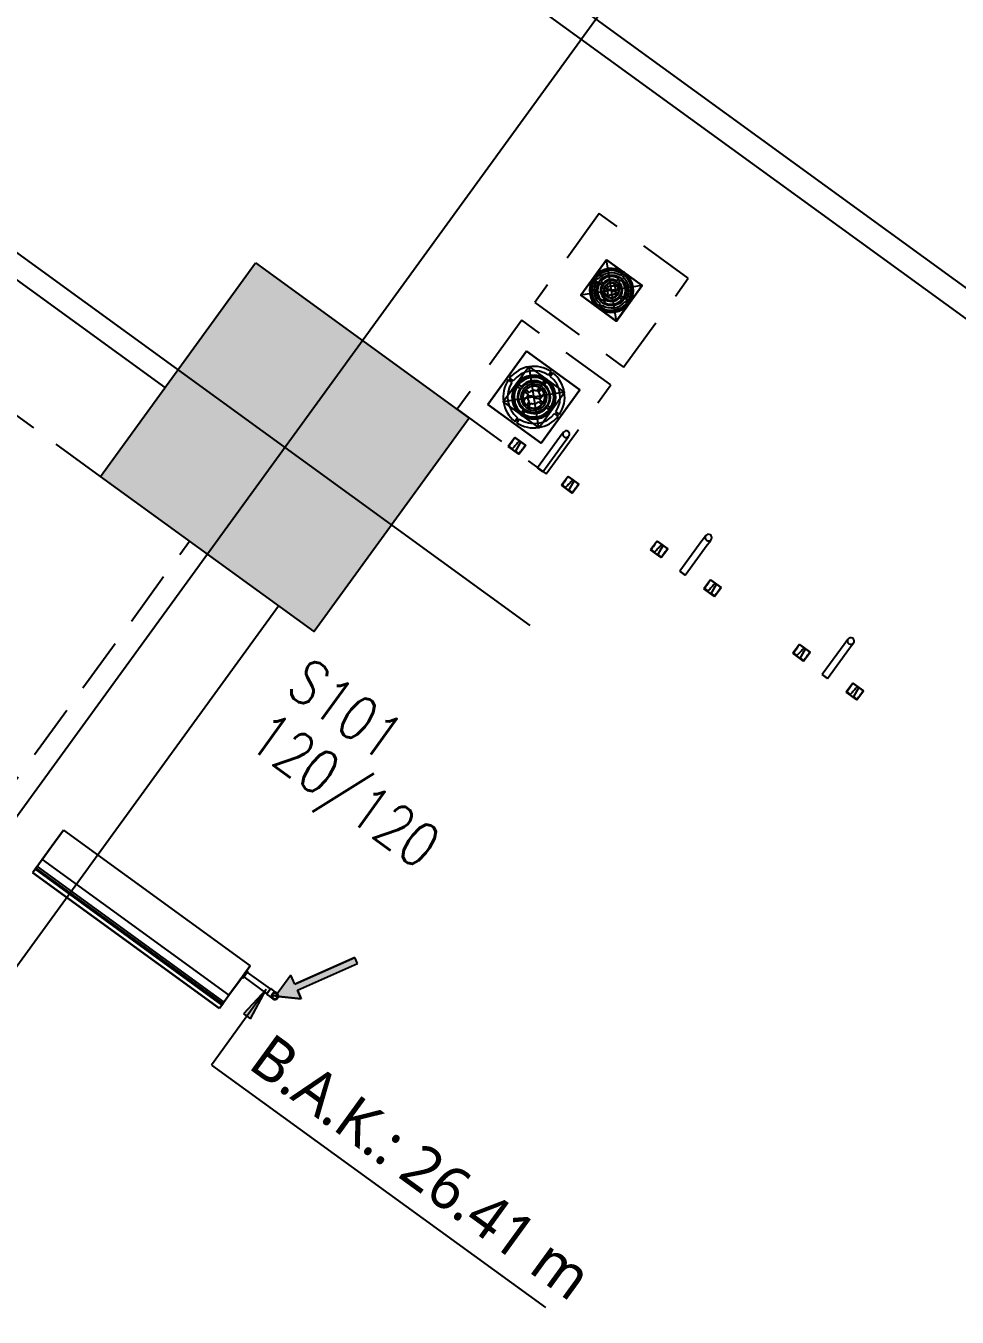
# Model space of a CAD drawing. Header units: inches. Extents: x 400392 to 401495, y 4543971 to 4544133.
# Drawn here: x 400765.44 to 400769.67, y 4544094.18 to 4544100.05 of the extents above; entities that cross this region are included whole.
import ezdxf

# ---------------------------------------------------------------- set-up
doc = ezdxf.new("R2010")
doc.units = ezdxf.units.IN
doc.header["$MEASUREMENT"] = 0
for name, pattern in [('AKS', [3, 2.5, -0.25, 0, -0.25]), ('CIZGI', [0.4, 0.25, -0.15]), ('HIDDEN', [0.375, 0.25, -0.125])]:
    doc.linetypes.add(name, pattern=pattern)
doc.layers.add('A-DETL-GENF', color=92, linetype='Continuous', lineweight=9)
for name, color, linetype in [('aks prota', 2, 'AKS'), ('kiriş prota', 6, 'Continuous'), ('kolon prota', 1, 'Continuous'), ('kolon tarama prota', 252, 'Continuous'), ('lkolon prota', 4, 'Continuous'), ('PRT-MI-a_fit_drainage', 10, 'Continuous'), ('tkolon prota', 6, 'Continuous')]:
    doc.layers.add(name, color=color, linetype=linetype)
doc.styles.add('Segoe UI Light_1', font='', dxfattribs={"height": 200})
doc.styles.add('tkolon', font='romanstw.shx')
doc.styles.get('Segoe UI Light_1').set_extended_font_data('Segoe UI Light')

# ---------------------------------------------------------------- blocks, each defined once
blk = doc.blocks.new('+24.06 mekanik')
at = {"layer": 'kolon tarama prota'}
for points in [[(10465.7, 166800.1), (10465.7, 166918.1), (10503.8, 166896.1), (10653.2, 167154.9), (10679.2, 167139.9), (10529.8, 166881), (10567.9, 166859.1)], [(10414, 166799.8), (10394.3, 166649.8), (10433.8, 166649.8)]]:
    blk.add_hatch(color=253, dxfattribs=at).paths.add_polyline_path(points, flags=0)
at = {"layer": 'kolon tarama prota', "color": 253}
for p, q in [((20430.7, 171251.8), (3082.9, 171251.8)), ((3082.9, 171137.5), (20430.7, 171137.5)), ((9915.1, 170394.8), (9715.1, 170394.8)), ((9715.1, 170394.8), (9715.1, 170194.8)), ((9715.1, 170194.8), (9715.1, 170394.8)), ((9715.1, 170394.8), (9915.1, 170394.8)), ((9715.1, 170394.8), (9715.1, 170394.8)), ((9810.1, 170388), (9810.1, 170374.6)), ((9810.1, 170374.6), (9810.1, 170388)), ((9810.1, 170388), (9810.1, 170388)), ((9810.1, 170374.6), (9810.1, 170374.6)), ((9810.1, 170357.9), (9810.1, 170344.5)), ((9810.1, 170344.5), (9810.1, 170357.9)), ((9810.1, 170357.9), (9810.1, 170357.9)), ((9810.1, 170344.5), (9810.1, 170344.5)), ((9820.1, 170374.6), (9820.1, 170388)), ((9820.1, 170388), (9820.1, 170374.6)), ((9820.1, 170388), (9820.1, 170388)), ((9820.1, 170374.6), (9820.1, 170374.6)), ((9820.1, 170344.5), (9820.1, 170357.9)), ((9820.1, 170357.9), (9820.1, 170344.5)), ((9820.1, 170357.9), (9820.1, 170357.9)), ((9820.1, 170344.5), (9820.1, 170344.5)), ((9915.1, 170194.8), (9915.1, 170394.8)), ((9915.1, 170394.8), (9915.1, 170194.8)), ((9915.1, 170394.8), (9915.1, 170394.8)), ((9735.3, 170299.8), (9721.9, 170299.8)), ((9721.9, 170299.8), (9735.3, 170299.8)), ((9721.9, 170299.8), (9721.9, 170299.8)), ((9721.9, 170289.8), (9735.3, 170289.8)), ((9735.3, 170289.8), (9721.9, 170289.8)), ((9721.9, 170289.8), (9721.9, 170289.8)), ((9735.3, 170299.8), (9735.3, 170299.8)), ((9735.3, 170289.8), (9735.3, 170289.8)), ((9765.4, 170299.8), (9752, 170299.8)), ((9752, 170299.8), (9765.4, 170299.8)), ((9752, 170299.8), (9752, 170299.8)), ((9752, 170289.8), (9765.4, 170289.8)), ((9765.4, 170289.8), (9752, 170289.8)), ((9752, 170289.8), (9752, 170289.8)), ((9765.4, 170299.8), (9765.4, 170299.8)), ((9765.4, 170289.8), (9765.4, 170289.8)), ((9795.8, 170299.8), (9782.2, 170299.8)), ((9782.2, 170299.8), (9795.8, 170299.8)), ((9782.2, 170299.8), (9782.2, 170299.8)), ((9782.2, 170289.8), (9795.8, 170289.8)), ((9795.8, 170289.8), (9782.2, 170289.8)), ((9782.2, 170289.8), (9782.2, 170289.8)), ((9795.8, 170299.8), (9795.8, 170299.8)), ((9795.8, 170289.8), (9795.8, 170289.8)), ((9810.1, 170327.7), (9810.1, 170314.1)), ((9810.1, 170314.1), (9810.1, 170327.7)), ((9810.1, 170327.7), (9810.1, 170327.7)), ((9810.1, 170314.1), (9810.1, 170314.1)), ((9820.1, 170314.1), (9820.1, 170327.7)), ((9820.1, 170327.7), (9820.1, 170314.1)), ((9820.1, 170327.7), (9820.1, 170327.7)), ((9820.1, 170314.1), (9820.1, 170314.1)), ((9848.1, 170299.8), (9834.5, 170299.8)), ((9834.5, 170299.8), (9848.1, 170299.8)), ((9834.5, 170299.8), (9834.5, 170299.8)), ((9834.5, 170289.8), (9848.1, 170289.8)), ((9848.1, 170289.8), (9834.5, 170289.8)), ((9834.5, 170289.8), (9834.5, 170289.8)), ((9848.1, 170299.8), (9848.1, 170299.8)), ((9848.1, 170289.8), (9848.1, 170289.8)), ((9878.3, 170299.8), (9864.9, 170299.8)), ((9864.9, 170299.8), (9878.3, 170299.8)), ((9864.9, 170299.8), (9864.9, 170299.8)), ((9864.9, 170289.8), (9878.3, 170289.8)), ((9878.3, 170289.8), (9864.9, 170289.8)), ((9864.9, 170289.8), (9864.9, 170289.8)), ((9878.3, 170299.8), (9878.3, 170299.8)), ((9878.3, 170289.8), (9878.3, 170289.8)), ((9908.3, 170299.8), (9895, 170299.8)), ((9895, 170299.8), (9908.3, 170299.8)), ((9895, 170299.8), (9895, 170299.8)), ((9895, 170289.8), (9908.3, 170289.8)), ((9908.3, 170289.8), (9895, 170289.8)), ((9895, 170289.8), (9895, 170289.8)), ((9908.3, 170299.8), (9908.3, 170299.8)), ((9908.3, 170289.8), (9908.3, 170289.8)), ((9810.1, 170275.4), (9810.1, 170261.8)), ((9810.1, 170261.8), (9810.1, 170275.4)), ((9810.1, 170275.4), (9810.1, 170275.4)), ((9810.1, 170261.8), (9810.1, 170261.8)), ((9810.1, 170245), (9810.1, 170231.6)), ((9810.1, 170231.6), (9810.1, 170245)), ((9810.1, 170245), (9810.1, 170245)), ((9810.1, 170231.6), (9810.1, 170231.6)), ((9820.1, 170261.8), (9820.1, 170275.4)), ((9820.1, 170275.4), (9820.1, 170261.8)), ((9820.1, 170275.4), (9820.1, 170275.4)), ((9820.1, 170261.8), (9820.1, 170261.8)), ((9820.1, 170231.6), (9820.1, 170245)), ((9820.1, 170245), (9820.1, 170231.6)), ((9820.1, 170245), (9820.1, 170245)), ((9820.1, 170231.6), (9820.1, 170231.6)), ((9715.1, 170194.8), (9915.1, 170194.8)), ((9915.1, 170194.8), (9715.1, 170194.8)), ((9715.1, 170194.8), (9715.1, 170194.8)), ((9810.1, 170214.9), (9810.1, 170201.6)), ((9810.1, 170201.6), (9810.1, 170214.9)), ((9810.1, 170214.9), (9810.1, 170214.9)), ((9810.1, 170201.6), (9810.1, 170201.6)), ((9820.1, 170201.6), (9820.1, 170214.9)), ((9820.1, 170214.9), (9820.1, 170201.6)), ((9820.1, 170214.9), (9820.1, 170214.9)), ((9820.1, 170201.6), (9820.1, 170201.6)), ((9915.1, 170194.8), (9915.1, 170194.8)), ((9665.1, 169844.8), (9665.1, 169544.8)), ((9965.1, 169844.8), (9665.1, 169844.8)), ((9665.1, 169844.8), (9965.1, 169844.8)), ((9665.1, 169544.8), (9665.1, 169844.8)), ((9665.1, 169844.8), (9665.1, 169844.8)), ((9810.1, 169834.7), (9810.1, 169814.7)), ((9810.1, 169814.7), (9810.1, 169834.7)), ((9810.1, 169834.7), (9810.1, 169834.7)), ((9810.1, 169814.7), (9810.1, 169814.7)), ((9820.1, 169814.7), (9820.1, 169834.7)), ((9820.1, 169834.7), (9820.1, 169814.7)), ((9820.1, 169834.7), (9820.1, 169834.7)), ((9820.1, 169814.7), (9820.1, 169814.7)), ((9965.1, 169544.8), (9965.1, 169844.8)), ((9965.1, 169844.8), (9965.1, 169544.8)), ((9965.1, 169844.8), (9965.1, 169844.8)), ((9810.1, 169789.7), (9810.1, 169769.6)), ((9810.1, 169769.6), (9810.1, 169789.7)), ((9810.1, 169789.7), (9810.1, 169789.7)), ((9810.1, 169769.6), (9810.1, 169769.6)), ((9820.1, 169769.6), (9820.1, 169789.7)), ((9820.1, 169789.7), (9820.1, 169769.6)), ((9820.1, 169789.7), (9820.1, 169789.7)), ((9820.1, 169769.6), (9820.1, 169769.6)), ((9695.2, 169699.8), (9675.2, 169699.8)), ((9675.2, 169699.8), (9695.2, 169699.8)), ((9675.2, 169699.8), (9675.2, 169699.8)), ((9695.2, 169699.8), (9695.2, 169699.8)), ((9740.3, 169699.8), (9720.3, 169699.8)), ((9720.3, 169699.8), (9740.3, 169699.8)), ((9720.3, 169699.8), (9720.3, 169699.8)), ((9740.3, 169699.8), (9740.3, 169699.8)), ((9785.5, 169699.8), (9765.4, 169699.8)), ((9765.4, 169699.8), (9785.5, 169699.8)), ((9765.4, 169699.8), (9765.4, 169699.8)), ((9785.5, 169699.8), (9785.5, 169699.8)), ((9810.1, 169744.5), (9810.1, 169724.4)), ((9810.1, 169724.4), (9810.1, 169744.5)), ((9810.1, 169744.5), (9810.1, 169744.5)), ((9810.1, 169724.4), (9810.1, 169724.4)), ((9820.1, 169724.4), (9820.1, 169744.5)), ((9820.1, 169744.5), (9820.1, 169724.4)), ((9820.1, 169744.5), (9820.1, 169744.5)), ((9820.1, 169724.4), (9820.1, 169724.4)), ((9864.9, 169699.8), (9844.7, 169699.8)), ((9844.7, 169699.8), (9864.9, 169699.8)), ((9844.7, 169699.8), (9844.7, 169699.8)), ((9864.9, 169699.8), (9864.9, 169699.8)), ((9910, 169699.8), (9890, 169699.8)), ((9890, 169699.8), (9910, 169699.8)), ((9890, 169699.8), (9890, 169699.8)), ((9910, 169699.8), (9910, 169699.8)), ((9955, 169699.8), (9935, 169699.8)), ((9935, 169699.8), (9955, 169699.8)), ((9935, 169699.8), (9935, 169699.8)), ((9955, 169699.8), (9955, 169699.8)), ((9675.2, 169689.8), (9695.2, 169689.8)), ((9695.2, 169689.8), (9675.2, 169689.8)), ((9675.2, 169689.8), (9675.2, 169689.8)), ((9695.2, 169689.8), (9695.2, 169689.8)), ((9720.3, 169689.8), (9740.3, 169689.8)), ((9740.3, 169689.8), (9720.3, 169689.8)), ((9720.3, 169689.8), (9720.3, 169689.8)), ((9740.3, 169689.8), (9740.3, 169689.8)), ((9765.4, 169689.8), (9785.5, 169689.8)), ((9785.5, 169689.8), (9765.4, 169689.8)), ((9765.4, 169689.8), (9765.4, 169689.8)), ((9785.5, 169689.8), (9785.5, 169689.8)), ((9810.1, 169665.2), (9810.1, 169645)), ((9810.1, 169645), (9810.1, 169665.2)), ((9810.1, 169665.2), (9810.1, 169665.2)), ((9810.1, 169645), (9810.1, 169645)), ((9820.1, 169645), (9820.1, 169665.2)), ((9820.1, 169665.2), (9820.1, 169645)), ((9820.1, 169665.2), (9820.1, 169665.2)), ((9820.1, 169645), (9820.1, 169645)), ((9844.7, 169689.8), (9864.9, 169689.8)), ((9864.9, 169689.8), (9844.7, 169689.8)), ((9844.7, 169689.8), (9844.7, 169689.8)), ((9864.9, 169689.8), (9864.9, 169689.8)), ((9890, 169689.8), (9910, 169689.8)), ((9910, 169689.8), (9890, 169689.8)), ((9890, 169689.8), (9890, 169689.8)), ((9910, 169689.8), (9910, 169689.8)), ((9935, 169689.8), (9955, 169689.8)), ((9955, 169689.8), (9935, 169689.8)), ((9935, 169689.8), (9935, 169689.8)), ((9955, 169689.8), (9955, 169689.8)), ((9810.1, 169619.9), (9810.1, 169599.9)), ((9810.1, 169599.9), (9810.1, 169619.9)), ((9810.1, 169619.9), (9810.1, 169619.9)), ((9810.1, 169599.9), (9810.1, 169599.9)), ((9820.1, 169599.9), (9820.1, 169619.9)), ((9820.1, 169619.9), (9820.1, 169599.9)), ((9820.1, 169619.9), (9820.1, 169619.9)), ((9820.1, 169599.9), (9820.1, 169599.9)), ((10017.7, 169614.8), (10017.7, 169444.8)), ((10047.7, 169444.8), (10047.7, 169614.8)), ((10817.7, 169614.8), (10817.7, 169444.8)), ((10847.7, 169444.8), (10847.7, 169614.8)), ((11617.7, 169614.8), (11617.7, 169444.8)), ((11647.7, 169444.8), (11647.7, 169614.8)), ((9665.1, 169544.8), (9965.1, 169544.8)), ((9965.1, 169544.8), (9665.1, 169544.8)), ((9665.1, 169544.8), (9665.1, 169544.8)), ((9810.1, 169574.9), (9810.1, 169554.9)), ((9810.1, 169554.9), (9810.1, 169574.9)), ((9810.1, 169574.9), (9810.1, 169574.9)), ((9810.1, 169554.9), (9810.1, 169554.9)), ((9820.1, 169554.9), (9820.1, 169574.9)), ((9820.1, 169574.9), (9820.1, 169554.9)), ((9820.1, 169574.9), (9820.1, 169574.9)), ((9820.1, 169554.9), (9820.1, 169554.9)), ((9965.1, 169544.8), (9965.1, 169544.8)), ((9852.7, 169494.8), (9852.7, 169444.8)), ((9852.7, 169494.8), (9852.9, 169494.8)), ((9852.9, 169494.8), (9852.7, 169494.8)), ((9852.9, 169494.8), (9879.1, 169494.8)), ((9879.1, 169494.8), (9852.9, 169494.8)), ((9879.1, 169494.8), (9886.4, 169494.8)), ((9886.4, 169494.8), (9879.1, 169494.8)), ((9886.4, 169494.8), (9912.5, 169494.8)), ((9912.5, 169494.8), (9886.4, 169494.8)), ((9912.5, 169494.8), (9912.7, 169494.8)), ((9912.7, 169494.8), (9912.5, 169494.8)), ((9912.7, 169444.8), (9912.7, 169494.8)), ((10152.7, 169494.8), (10152.7, 169444.8)), ((10152.9, 169494.8), (10152.7, 169494.8)), ((10152.7, 169494.8), (10152.9, 169494.8)), ((10179, 169494.8), (10152.9, 169494.8)), ((10152.9, 169494.8), (10179, 169494.8)), ((10186.3, 169494.8), (10179, 169494.8)), ((10179, 169494.8), (10186.3, 169494.8)), ((10212.4, 169494.8), (10186.3, 169494.8)), ((10186.3, 169494.8), (10212.4, 169494.8)), ((10212.7, 169494.8), (10212.4, 169494.8)), ((10212.4, 169494.8), (10212.7, 169494.8)), ((10212.7, 169444.8), (10212.7, 169494.8)), ((10652.7, 169494.8), (10652.7, 169444.8)), ((10652.7, 169494.8), (10652.9, 169494.8)), ((10652.9, 169494.8), (10652.7, 169494.8)), ((10652.9, 169494.8), (10679.1, 169494.8)), ((10679.1, 169494.8), (10652.9, 169494.8)), ((10679.1, 169494.8), (10686.4, 169494.8)), ((10686.4, 169494.8), (10679.1, 169494.8)), ((10686.4, 169494.8), (10712.5, 169494.8)), ((10712.5, 169494.8), (10686.4, 169494.8)), ((10712.5, 169494.8), (10712.7, 169494.8)), ((10712.7, 169494.8), (10712.5, 169494.8)), ((10712.7, 169444.8), (10712.7, 169494.8)), ((10952.7, 169494.8), (10952.7, 169444.8)), ((10952.9, 169494.8), (10952.7, 169494.8)), ((10952.7, 169494.8), (10952.9, 169494.8)), ((10979, 169494.8), (10952.9, 169494.8)), ((10952.9, 169494.8), (10979, 169494.8)), ((10986.3, 169494.8), (10979, 169494.8)), ((10979, 169494.8), (10986.3, 169494.8)), ((11012.4, 169494.8), (10986.3, 169494.8)), ((10986.3, 169494.8), (11012.4, 169494.8)), ((11012.7, 169494.8), (11012.4, 169494.8)), ((11012.4, 169494.8), (11012.7, 169494.8)), ((11012.7, 169444.8), (11012.7, 169494.8)), ((11452.7, 169494.8), (11452.7, 169444.8)), ((11452.7, 169494.8), (11452.9, 169494.8)), ((11452.9, 169494.8), (11452.7, 169494.8)), ((11452.9, 169494.8), (11479.1, 169494.8)), ((11479.1, 169494.8), (11452.9, 169494.8)), ((11479.1, 169494.8), (11486.4, 169494.8)), ((11486.4, 169494.8), (11479.1, 169494.8)), ((11486.4, 169494.8), (11512.5, 169494.8)), ((11512.5, 169494.8), (11486.4, 169494.8)), ((11512.5, 169494.8), (11512.7, 169494.8)), ((11512.7, 169494.8), (11512.5, 169494.8)), ((11512.7, 169444.8), (11512.7, 169494.8)), ((11752.7, 169494.8), (11752.7, 169444.8)), ((11752.9, 169494.8), (11752.7, 169494.8)), ((11752.7, 169494.8), (11752.9, 169494.8)), ((11779, 169494.8), (11752.9, 169494.8)), ((11752.9, 169494.8), (11779, 169494.8)), ((11786.3, 169494.8), (11779, 169494.8)), ((11779, 169494.8), (11786.3, 169494.8)), ((11812.4, 169494.8), (11786.3, 169494.8)), ((11786.3, 169494.8), (11812.4, 169494.8)), ((11812.7, 169494.8), (11812.4, 169494.8)), ((11812.4, 169494.8), (11812.7, 169494.8)), ((11812.7, 169444.8), (11812.7, 169494.8)), ((9852.7, 169444.8), (9912.7, 169444.8)), ((9912.7, 169444.8), (9852.7, 169444.8)), ((9854.3, 169446.8), (9873.2, 169446.8)), ((9873.2, 169446.8), (9854.3, 169446.8)), ((9873.2, 169446.8), (9854.3, 169446.8)), ((9854.3, 169446.8), (9873.2, 169446.8)), ((9892.2, 169446.8), (9911.2, 169446.8)), ((9911.2, 169446.8), (9892.2, 169446.8)), ((9892.2, 169446.8), (9911.2, 169446.8)), ((9911.2, 169446.8), (9892.2, 169446.8)), ((10047.7, 169444.8), (10017.7, 169444.8)), ((10017.7, 169444.8), (10047.7, 169444.8)), ((10212.7, 169444.8), (10152.7, 169444.8)), ((10152.7, 169444.8), (10212.7, 169444.8)), ((10173.2, 169446.8), (10154.2, 169446.8)), ((10154.2, 169446.8), (10173.2, 169446.8)), ((10154.2, 169446.8), (10173.2, 169446.8)), ((10173.2, 169446.8), (10154.2, 169446.8)), ((10211.1, 169446.8), (10192.2, 169446.8)), ((10192.2, 169446.8), (10211.1, 169446.8)), ((10192.2, 169446.8), (10211.1, 169446.8)), ((10211.1, 169446.8), (10192.2, 169446.8)), ((10652.7, 169444.8), (10712.7, 169444.8)), ((10712.7, 169444.8), (10652.7, 169444.8)), ((10654.3, 169446.8), (10673.2, 169446.8)), ((10673.2, 169446.8), (10654.3, 169446.8)), ((10673.2, 169446.8), (10654.3, 169446.8)), ((10654.3, 169446.8), (10673.2, 169446.8)), ((10692.2, 169446.8), (10711.2, 169446.8)), ((10711.2, 169446.8), (10692.2, 169446.8)), ((10692.2, 169446.8), (10711.2, 169446.8)), ((10711.2, 169446.8), (10692.2, 169446.8)), ((10847.7, 169444.8), (10817.7, 169444.8)), ((10817.7, 169444.8), (10847.7, 169444.8)), ((11012.7, 169444.8), (10952.7, 169444.8)), ((10952.7, 169444.8), (11012.7, 169444.8)), ((10973.2, 169446.8), (10954.2, 169446.8)), ((10954.2, 169446.8), (10973.2, 169446.8)), ((10954.2, 169446.8), (10973.2, 169446.8)), ((10973.2, 169446.8), (10954.2, 169446.8)), ((11011.1, 169446.8), (10992.2, 169446.8)), ((10992.2, 169446.8), (11011.1, 169446.8)), ((10992.2, 169446.8), (11011.1, 169446.8)), ((11011.1, 169446.8), (10992.2, 169446.8)), ((11452.7, 169444.8), (11512.7, 169444.8)), ((11512.7, 169444.8), (11452.7, 169444.8)), ((11454.3, 169446.8), (11473.2, 169446.8)), ((11473.2, 169446.8), (11454.3, 169446.8)), ((11473.2, 169446.8), (11454.3, 169446.8)), ((11454.3, 169446.8), (11473.2, 169446.8)), ((11492.2, 169446.8), (11511.2, 169446.8)), ((11511.2, 169446.8), (11492.2, 169446.8)), ((11492.2, 169446.8), (11511.2, 169446.8)), ((11511.2, 169446.8), (11492.2, 169446.8)), ((11647.7, 169444.8), (11617.7, 169444.8)), ((11617.7, 169444.8), (11647.7, 169444.8)), ((11812.7, 169444.8), (11752.7, 169444.8)), ((11752.7, 169444.8), (11812.7, 169444.8)), ((11773.2, 169446.8), (11754.2, 169446.8)), ((11754.2, 169446.8), (11773.2, 169446.8)), ((11754.2, 169446.8), (11773.2, 169446.8)), ((11773.2, 169446.8), (11754.2, 169446.8)), ((11811.1, 169446.8), (11792.2, 169446.8)), ((11792.2, 169446.8), (11811.1, 169446.8)), ((11792.2, 169446.8), (11811.1, 169446.8)), ((11811.1, 169446.8), (11792.2, 169446.8)), ((10653.2, 167154.9), (10503.8, 166896.1)), ((10503.8, 166896.1), (10653.2, 167154.9)), ((10529.8, 166881), (10679.2, 167139.9)), ((10529.8, 166881), (10679.2, 167139.9)), ((10679.2, 167139.9), (10653.2, 167154.9)), ((10679.2, 167139.9), (10653.2, 167154.9)), ((10503.8, 166896.1), (10465.7, 166918.1)), ((10465.7, 166918.1), (10465.7, 166800.1)), ((10503.8, 166896.1), (10465.7, 166918.1)), ((10465.7, 166918.1), (10465.7, 166800.1)), ((10567.9, 166859.1), (10529.8, 166881)), ((10529.8, 166881), (10567.9, 166859.1)), ((9241.7, 166751.8), (9241.7, 166844.8)), ((9241.7, 166844.8), (9241.7, 166844.8)), ((9241.7, 166844.8), (9241.7, 166755.4)), ((9241.7, 166844.8), (10291.7, 166844.8)), ((9241.7, 166844.8), (10291.7, 166844.8)), ((9766.7, 166819.8), (9766.7, 166819.8)), ((10291.7, 166755.4), (10291.7, 166844.8)), ((10291.7, 166844.8), (10291.7, 166844.8)), ((10291.7, 166844.8), (10291.7, 166751.8)), ((10296.7, 166819.8), (10291.7, 166819.8)), ((10291.7, 166779.8), (10291.7, 166819.8)), ((10291.7, 166819.8), (10291.7, 166779.8)), ((10296.7, 166779.8), (10296.7, 166819.8)), ((10296.7, 166819.8), (10296.7, 166779.8)), ((10445.6, 166816.1), (10427.3, 166816.1)), ((10465.7, 166800.1), (10567.9, 166859.1)), ((10567.9, 166859.1), (10465.7, 166800.1)), ((10296.7, 166808.9), (10291.7, 166808.9)), ((10296.7, 166808.9), (10291.7, 166808.9)), ((10291.7, 166788.9), (10291.7, 166808.9)), ((10291.7, 166808.9), (10291.7, 166788.9)), ((10291.7, 166788.9), (10291.7, 166808.9)), ((10291.7, 166808.9), (10291.7, 166788.9)), ((10291.7, 166788.9), (10296.7, 166788.9)), ((10291.7, 166788.9), (10296.7, 166788.9)), ((10291.7, 166779.8), (10296.7, 166779.8)), ((10427.3, 166813.2), (10296.7, 166813.2)), ((10296.7, 166799.8), (10296.7, 166813.2)), ((10296.7, 166813.2), (10296.7, 166799.8)), ((10296.7, 166788.9), (10296.7, 166808.9)), ((10296.7, 166808.9), (10296.7, 166788.9)), ((10296.7, 166788.9), (10296.7, 166808.9)), ((10296.7, 166808.9), (10296.7, 166788.9)), ((10296.7, 166786.5), (10296.7, 166799.8)), ((10296.7, 166799.8), (10296.7, 166786.5)), ((10296.7, 166786.5), (10427.3, 166786.5)), ((10414, 166799.8), (10394.3, 166649.8)), ((10433.8, 166649.8), (10414, 166799.8)), ((10414, 166799.8), (10414, 166376.2)), ((10427.3, 166799.8), (10427.3, 166813.2)), ((10427.3, 166813.2), (10427.3, 166799.8)), ((10427.3, 166786.5), (10427.3, 166799.8)), ((10427.3, 166799.8), (10427.3, 166786.5)), ((10427.3, 166799.8), (10427.3, 166799.8)), ((10427.3, 166799.8), (10427.3, 166799.8)), ((10427.3, 166783.6), (10445.6, 166783.6)), ((9241.7, 166755.4), (9241.7, 166679.8)), ((9241.7, 166700.1), (9241.7, 166751.8)), ((9241.7, 166624.4), (9241.7, 166700.1)), ((10291.7, 166679.8), (10291.7, 166755.4)), ((10291.7, 166751.8), (10291.7, 166700.1)), ((10291.7, 166700.1), (10291.7, 166624.4)), ((9241.7, 166679.8), (9241.7, 166639.9)), ((9241.7, 166679.8), (10291.7, 166679.8)), ((9241.7, 166639.9), (9241.7, 166631.7)), ((9241.7, 166639.9), (10291.7, 166639.9)), ((10291.7, 166639.9), (10291.7, 166679.8)), ((10291.7, 166631.7), (10291.7, 166639.9)), ((10394.3, 166649.8), (10433.8, 166649.8)), ((9241.7, 166631.7), (9241.7, 166606.5)), ((9241.7, 166631.7), (10291.7, 166631.7)), ((9241.7, 166606.5), (9241.7, 166624.4)), ((9241.7, 166624.4), (10291.7, 166624.4)), ((10291.7, 166606.5), (9241.7, 166606.5)), ((9241.7, 166605), (10291.7, 166605)), ((10291.7, 166606.5), (10291.7, 166631.7)), ((10291.7, 166624.4), (10291.7, 166606.5)), ((10414, 166376.2), (12290.9, 166376.2))]:
    blk.add_line(p, q, dxfattribs=at)
at = {"layer": 'kolon tarama prota', "color": 253, "flags": 128}
for points in [[(10017.7, 169644.8), (10017.7, 169640.1), (10017.7, 169627.7), (10017.7, 169614.8)], [(10047.7, 169614.8), (10047.7, 169630.8), (10047.7, 169641.9), (10047.7, 169644.8)], [(10817.7, 169644.8), (10817.7, 169640.1), (10817.7, 169627.7), (10817.7, 169614.8)], [(10847.7, 169614.8), (10847.7, 169630.8), (10847.7, 169641.9), (10847.7, 169644.8)], [(11617.7, 169644.8), (11617.7, 169640.1), (11617.7, 169627.7), (11617.7, 169614.8)], [(11647.7, 169614.8), (11647.7, 169630.8), (11647.7, 169641.9), (11647.7, 169644.8)], [(10462.7, 166816.1), (10458.1, 166816.1), (10446.9, 166816.1), (10445.6, 166816.1)], [(10445.6, 166783.6), (10457.2, 166783.6), (10462.6, 166783.6), (10462.7, 166783.6)]]:
    blk.add_lwpolyline(points, dxfattribs=at)
at = {"layer": 'kolon tarama prota', "color": 253}
for centre, radius, start, end in [((9815.1, 170294.8), 100, 90, 270), ((9815.1, 170294.8), 100, 90, 270), ((9815.1, 170294.8), 93.3, 93.07089, 176.92911), ((9815.1, 170294.8), 93.3, 93.07089, 176.92911), ((9815.1, 170294.8), 90, 90, 270), ((9815.1, 170294.8), 90, 90, 270), ((9815.1, 170294.8), 80, 93.58332, 176.41668), ((9815.1, 170294.8), 80, 93.58332, 176.41668), ((9815.1, 170294.8), 63.3, 94.52806, 175.47194), ((9815.1, 170294.8), 63.3, 94.52806, 175.47194), ((9815.1, 170294.8), 50, 95.73917, 174.26083), ((9815.1, 170294.8), 50, 95.73917, 174.26083), ((9815.3, 170294.8), 45, 0, 180), ((9815.1, 170294.8), 100, 270, 90), ((9815.1, 170294.8), 100, 270, 90), ((9815.1, 170294.8), 90, 270, 90), ((9815.1, 170294.8), 90, 270, 90), ((9815.3, 170317.3), 22.5, 270, 90), ((9815.1, 170294.8), 93.3, 3.07089, 86.92911), ((9815.1, 170294.8), 93.3, 3.07089, 86.92911), ((9815.1, 170294.8), 80, 3.58332, 86.41668), ((9815.1, 170294.8), 80, 3.58332, 86.41668), ((9815.1, 170294.8), 63.3, 4.52806, 85.47194), ((9815.1, 170294.8), 63.3, 4.52806, 85.47194), ((9815.1, 170294.8), 50, 5.73917, 84.26083), ((9815.1, 170294.8), 50, 5.73917, 84.26083), ((9815.1, 170294.8), 93.3, 183.07089, 266.92911), ((9815.1, 170294.8), 93.3, 183.07089, 266.92911), ((9815.1, 170294.8), 80, 183.58332, 266.41668), ((9815.1, 170294.8), 80, 183.58332, 266.41668), ((9815.1, 170294.8), 63.3, 184.52806, 265.47194), ((9815.1, 170294.8), 63.3, 184.52806, 265.47194), ((9815.1, 170294.8), 50, 185.73917, 264.26083), ((9815.1, 170294.8), 50, 185.73917, 264.26083), ((9815.3, 170294.8), 45, 180, 0), ((9815.1, 170294.8), 35, 90, 270), ((9815.1, 170294.8), 35, 90, 270), ((9815.1, 170294.8), 33.3, 98.62693, 171.37307), ((9815.1, 170294.8), 33.3, 98.62693, 171.37307), ((9815.1, 170294.8), 33.3, 188.62693, 261.37307), ((9815.1, 170294.8), 33.3, 188.62693, 261.37307), ((9815.3, 170272.3), 22.5, 90, 270), ((9815.1, 170294.8), 20, 104.47751, 165.52249), ((9815.1, 170294.8), 20, 104.47751, 165.52249), ((9815.1, 170294.8), 20, 194.47751, 255.52249), ((9815.1, 170294.8), 20, 194.47751, 255.52249), ((9815.1, 170294.8), 35, 270, 90), ((9815.1, 170294.8), 35, 270, 90), ((9815.1, 170294.8), 33.3, 8.62693, 81.37307), ((9815.1, 170294.8), 33.3, 8.62693, 81.37307), ((9815.1, 170294.8), 20, 14.47751, 75.52249), ((9815.1, 170294.8), 20, 14.47751, 75.52249), ((9815.1, 170294.8), 33.3, 278.62693, 351.37307), ((9815.1, 170294.8), 20, 284.47751, 345.52249), ((9815.1, 170294.8), 63.3, 274.52806, 355.47194), ((9815.1, 170294.8), 50, 275.73917, 354.26083), ((9815.1, 170294.8), 93.3, 273.07089, 356.92911), ((9815.1, 170294.8), 80, 273.58332, 356.41668), ((9815.1, 170294.8), 50, 275.73917, 354.26083), ((9815.1, 170294.8), 63.3, 274.52806, 355.47194), ((9815.1, 170294.8), 80, 273.58332, 356.41668), ((9815.1, 170294.8), 93.3, 273.07089, 356.92911), ((9815.1, 170294.8), 20, 284.47751, 345.52249), ((9815.1, 170294.8), 33.3, 278.62693, 351.37307), ((9815.1, 169694.8), 140, 92.04671, 177.95329), ((9815.1, 169694.8), 140, 92.04671, 177.95329), ((9815.1, 169694.8), 120, 92.38802, 177.61198), ((9815.1, 169694.8), 120, 92.38802, 177.61198), ((9815.1, 169694.8), 140, 2.04671, 87.95329), ((9815.1, 169694.8), 140, 2.04671, 87.95329), ((9815.1, 169694.8), 120, 2.38802, 87.61198), ((9815.1, 169694.8), 120, 2.38802, 87.61198), ((9815.1, 169694.8), 100, 90, 270), ((9815.1, 169694.8), 100, 90, 270), ((9815.1, 169694.8), 95, 93.01696, 176.98304), ((9815.1, 169694.8), 95, 93.01696, 176.98304), ((9815.1, 169694.8), 90, 90, 270), ((9815.1, 169694.8), 90, 90, 270), ((9815.1, 169694.8), 75, 93.82255, 176.17745), ((9815.1, 169694.8), 75, 93.82255, 176.17745), ((9815.1, 169695), 59, 0, 180), ((9815.1, 169694.8), 100, 270, 90), ((9815.1, 169694.8), 100, 270, 90), ((9815.1, 169694.8), 90, 270, 90), ((9815.1, 169694.8), 90, 270, 90), ((9815.1, 169724.5), 29.5, 270, 90), ((9815.1, 169694.8), 95, 3.01696, 86.98304), ((9815.1, 169694.8), 95, 3.01696, 86.98304), ((9815.1, 169694.8), 75, 3.82255, 86.17745), ((9815.1, 169694.8), 75, 3.82255, 86.17745), ((9815.1, 169695), 59, 180, 0), ((9815.1, 169694.8), 50, 90, 270), ((9815.1, 169694.8), 50, 90, 270), ((9815.1, 169694.8), 50, 95.73917, 174.26083), ((9815.1, 169694.8), 50, 95.73917, 174.26083), ((9815.1, 169694.8), 30, 99.59407, 170.40593), ((9815.1, 169694.8), 30, 99.59407, 170.40593), ((9815.1, 169665.5), 29.5, 90, 270), ((9815.1, 169694.8), 50, 270, 90), ((9815.1, 169694.8), 50, 270, 90), ((9815.1, 169694.8), 50, 5.73917, 84.26083), ((9815.1, 169694.8), 50, 5.73917, 84.26083), ((9815.1, 169694.8), 30, 9.59407, 80.40593), ((9815.1, 169694.8), 30, 9.59407, 80.40593), ((9815.1, 169694.8), 140, 182.04671, 267.95329), ((9815.1, 169694.8), 140, 182.04671, 267.95329), ((9815.1, 169694.8), 120, 182.38802, 267.61198), ((9815.1, 169694.8), 120, 182.38802, 267.61198), ((9815.1, 169694.8), 95, 183.01696, 266.98304), ((9815.1, 169694.8), 95, 183.01696, 266.98304), ((9815.1, 169694.8), 75, 183.82255, 266.17745), ((9815.1, 169694.8), 75, 183.82255, 266.17745), ((9815.1, 169694.8), 50, 185.73917, 264.26083), ((9815.1, 169694.8), 50, 185.73917, 264.26083), ((9815.1, 169694.8), 30, 189.59407, 260.40593), ((9815.1, 169694.8), 30, 189.59407, 260.40593), ((9815.1, 169694.8), 140, 272.04671, 357.95329), ((9815.1, 169694.8), 120, 272.38802, 357.61198), ((9815.1, 169694.8), 30, 279.59407, 350.40593), ((9815.1, 169694.8), 50, 275.73917, 354.26083), ((9815.1, 169694.8), 75, 273.82255, 356.17745), ((9815.1, 169694.8), 95, 273.01696, 356.98304), ((9815.1, 169694.8), 120, 272.38802, 357.61198), ((9815.1, 169694.8), 140, 272.04671, 357.95329), ((9815.1, 169694.8), 50, 275.73917, 354.26083), ((9815.1, 169694.8), 30, 279.59407, 350.40593), ((9815.1, 169694.8), 95, 273.01696, 356.98304), ((9815.1, 169694.8), 75, 273.82255, 356.17745), ((10032.7, 169644.8), 15, 0, 180), ((10032.7, 169644.8), 15, 180, 0), ((10832.7, 169644.8), 15, 0, 180), ((10832.7, 169644.8), 15, 180, 0), ((11632.7, 169644.8), 15, 0, 180), ((11632.7, 169644.8), 15, 180, 0), ((10462.7, 166799.8), 16.3, 0, 180), ((10462.7, 166799.8), 16.3, 180, 0), ((10462.6, 166799.9), 13.3, 0, 180), ((10462.6, 166799.9), 13.3, 180, 0), ((10462.6, 166793.2), 6.67, 90, 270), ((10462.6, 166806.5), 6.67, 270, 90)]:
    blk.add_arc(centre, radius, start, end, dxfattribs=at)
for points in [[(9852.9, 169494.8), (9853, 169486.8), (9853.4, 169470.8), (9853.9, 169454.8), (9854.3, 169446.8)], [(9854.3, 169446.8), (9853.9, 169454.8), (9853.4, 169470.8), (9853, 169486.8), (9852.9, 169494.8)], [(9873.2, 169446.8), (9874.3, 169454.8), (9876.3, 169470.8), (9878.1, 169486.8), (9879.1, 169494.8)], [(9879.1, 169494.8), (9878.1, 169486.8), (9876.3, 169470.8), (9874.3, 169454.8), (9873.2, 169446.8)], [(9886.4, 169494.8), (9887.3, 169486.8), (9889.2, 169470.8), (9891.2, 169454.8), (9892.2, 169446.8)], [(9892.2, 169446.8), (9891.2, 169454.8), (9889.2, 169470.8), (9887.3, 169486.8), (9886.4, 169494.8)], [(9911.2, 169446.8), (9911.5, 169454.8), (9912.1, 169470.8), (9912.4, 169486.8), (9912.5, 169494.8)], [(9912.5, 169494.8), (9912.4, 169486.8), (9912.1, 169470.8), (9911.5, 169454.8), (9911.2, 169446.8)], [(10154.2, 169446.8), (10153.9, 169454.8), (10153.3, 169470.8), (10153, 169486.8), (10152.9, 169494.8)], [(10152.9, 169494.8), (10153, 169486.8), (10153.3, 169470.8), (10153.9, 169454.8), (10154.2, 169446.8)], [(10179, 169494.8), (10178.1, 169486.8), (10176.2, 169470.8), (10174.2, 169454.8), (10173.2, 169446.8)], [(10173.2, 169446.8), (10174.2, 169454.8), (10176.2, 169470.8), (10178.1, 169486.8), (10179, 169494.8)], [(10192.2, 169446.8), (10191.1, 169454.8), (10189.1, 169470.8), (10187.2, 169486.8), (10186.3, 169494.8)], [(10186.3, 169494.8), (10187.2, 169486.8), (10189.1, 169470.8), (10191.1, 169454.8), (10192.2, 169446.8)], [(10212.4, 169494.8), (10212.3, 169486.8), (10212, 169470.8), (10211.5, 169454.8), (10211.1, 169446.8)], [(10211.1, 169446.8), (10211.5, 169454.8), (10212, 169470.8), (10212.3, 169486.8), (10212.4, 169494.8)], [(10652.9, 169494.8), (10653, 169486.8), (10653.4, 169470.8), (10653.9, 169454.8), (10654.3, 169446.8)], [(10654.3, 169446.8), (10653.9, 169454.8), (10653.4, 169470.8), (10653, 169486.8), (10652.9, 169494.8)], [(10673.2, 169446.8), (10674.3, 169454.8), (10676.3, 169470.8), (10678.1, 169486.8), (10679.1, 169494.8)], [(10679.1, 169494.8), (10678.1, 169486.8), (10676.3, 169470.8), (10674.3, 169454.8), (10673.2, 169446.8)], [(10686.4, 169494.8), (10687.3, 169486.8), (10689.2, 169470.8), (10691.2, 169454.8), (10692.2, 169446.8)], [(10692.2, 169446.8), (10691.2, 169454.8), (10689.2, 169470.8), (10687.3, 169486.8), (10686.4, 169494.8)], [(10711.2, 169446.8), (10711.5, 169454.8), (10712.1, 169470.8), (10712.4, 169486.8), (10712.5, 169494.8)], [(10712.5, 169494.8), (10712.4, 169486.8), (10712.1, 169470.8), (10711.5, 169454.8), (10711.2, 169446.8)], [(10954.2, 169446.8), (10953.9, 169454.8), (10953.3, 169470.8), (10953, 169486.8), (10952.9, 169494.8)], [(10952.9, 169494.8), (10953, 169486.8), (10953.3, 169470.8), (10953.9, 169454.8), (10954.2, 169446.8)], [(10979, 169494.8), (10978.1, 169486.8), (10976.2, 169470.8), (10974.2, 169454.8), (10973.2, 169446.8)], [(10973.2, 169446.8), (10974.2, 169454.8), (10976.2, 169470.8), (10978.1, 169486.8), (10979, 169494.8)], [(10992.2, 169446.8), (10991.1, 169454.8), (10989.1, 169470.8), (10987.2, 169486.8), (10986.3, 169494.8)], [(10986.3, 169494.8), (10987.2, 169486.8), (10989.1, 169470.8), (10991.1, 169454.8), (10992.2, 169446.8)], [(11012.4, 169494.8), (11012.3, 169486.8), (11012, 169470.8), (11011.5, 169454.8), (11011.1, 169446.8)], [(11011.1, 169446.8), (11011.5, 169454.8), (11012, 169470.8), (11012.3, 169486.8), (11012.4, 169494.8)], [(11452.9, 169494.8), (11453, 169486.8), (11453.4, 169470.8), (11453.9, 169454.8), (11454.3, 169446.8)], [(11454.3, 169446.8), (11453.9, 169454.8), (11453.4, 169470.8), (11453, 169486.8), (11452.9, 169494.8)], [(11473.2, 169446.8), (11474.3, 169454.8), (11476.3, 169470.8), (11478.1, 169486.8), (11479.1, 169494.8)], [(11479.1, 169494.8), (11478.1, 169486.8), (11476.3, 169470.8), (11474.3, 169454.8), (11473.2, 169446.8)], [(11486.4, 169494.8), (11487.3, 169486.8), (11489.2, 169470.8), (11491.2, 169454.8), (11492.2, 169446.8)], [(11492.2, 169446.8), (11491.2, 169454.8), (11489.2, 169470.8), (11487.3, 169486.8), (11486.4, 169494.8)], [(11511.2, 169446.8), (11511.5, 169454.8), (11512.1, 169470.8), (11512.4, 169486.8), (11512.5, 169494.8)], [(11512.5, 169494.8), (11512.4, 169486.8), (11512.1, 169470.8), (11511.5, 169454.8), (11511.2, 169446.8)], [(11754.2, 169446.8), (11753.9, 169454.8), (11753.3, 169470.8), (11753, 169486.8), (11752.9, 169494.8)], [(11752.9, 169494.8), (11753, 169486.8), (11753.3, 169470.8), (11753.9, 169454.8), (11754.2, 169446.8)], [(11779, 169494.8), (11778.1, 169486.8), (11776.2, 169470.8), (11774.2, 169454.8), (11773.2, 169446.8)], [(11773.2, 169446.8), (11774.2, 169454.8), (11776.2, 169470.8), (11778.1, 169486.8), (11779, 169494.8)], [(11792.2, 169446.8), (11791.1, 169454.8), (11789.1, 169470.8), (11787.2, 169486.8), (11786.3, 169494.8)], [(11786.3, 169494.8), (11787.2, 169486.8), (11789.1, 169470.8), (11791.1, 169454.8), (11792.2, 169446.8)], [(11812.4, 169494.8), (11812.3, 169486.8), (11812, 169470.8), (11811.5, 169454.8), (11811.1, 169446.8)], [(11811.1, 169446.8), (11811.5, 169454.8), (11812, 169470.8), (11812.3, 169486.8), (11812.4, 169494.8)]]:
    blk.add_open_spline(points, degree=3, dxfattribs=at)
at = {"layer": 'kolon tarama prota', "color": 253, "style": 'Segoe UI Light_1'}
blk.add_text('B.A.K.: 26.41 m', height=200, dxfattribs=at).set_placement((10548, 166462.1))
blk = doc.blocks.new('YER SUZGECI_20x20')
at = {"color": 2}
blk.add_lwpolyline([(-20, 0), (0, 0), (0, 20), (-20, 20)], close=True, dxfattribs=at)
for points in [[(0, 20), (-20, 0)], [(-20, 20), (0, 0)]]:
    blk.add_lwpolyline(points, dxfattribs=at)
blk.add_circle((-10, 10), 7, dxfattribs=at)

msp = doc.modelspace()

# ---------------------------------------------------------------- hatches: boundary and pattern name
at = {"layer": 'kolon tarama prota'}
h = msp.add_hatch(color=256, dxfattribs=at)
h.dxf.hatch_style = 1
h.paths.add_polyline_path([(400766.4845, 4544098.9687), (400767.4553, 4544098.2634), (400766.75, 4544097.2926), (400765.7792, 4544097.9979)])

# ---------------------------------------------------------------- linework, layer by layer
at = {"layer": 'aks prota', "ltscale": 10}
for p, q in [((400746.8089, 4544070.8668), (400774.2585, 4544108.6479)), ((400840.7868, 4544044.2433), (400757.5998, 4544104.6822))]:
    msp.add_line(p, q, dxfattribs=at)
at = {"layer": 'kiriş prota'}
for points in [[(400766.0731, 4544098.4024), (400761.5021, 4544101.7234)], [(400763.2378, 4544092.7987), (400766.5882, 4544097.4101)]]:
    msp.add_lwpolyline(points, dxfattribs=at)
at = {"layer": 'kiriş prota', "linetype": 'HIDDEN'}
for points in [[(400765.7792, 4544097.9979), (400761.2082, 4544101.3189)], [(400762.8333, 4544093.0926), (400766.1837, 4544097.704)]]:
    msp.add_lwpolyline(points, dxfattribs=at)
at = {"layer": 'kolon prota', "color": 1}
msp.add_lwpolyline([(400766.4845, 4544098.9687), (400767.4553, 4544098.2634), (400766.75, 4544097.2926), (400765.7792, 4544097.9979)], close=True, dxfattribs=at)
at = {"layer": 'PRT-MI-a_fit_drainage', "color": 2, "linetype": 'CIZGI'}
for points in [[(400768.0474, 4544099.1929), (400767.7535, 4544098.7884), (400768.158, 4544098.4945), (400768.4519, 4544098.8991)], [(400767.6947, 4544098.7077), (400767.4008, 4544098.3032), (400767.8053, 4544098.0093), (400768.0992, 4544098.4138)]]:
    msp.add_lwpolyline(points, close=True, dxfattribs=at)

# ---------------------------------------------------------------- block references
at = {"layer": 'A-DETL-GENF', "xscale": 0.001, "yscale": 0.001, "zscale": 0.001, "rotation": 323.9999999999982}
msp.add_blockref('+24.06 mekanik', (400660.0652, 4543966.8416), dxfattribs=at)
at = {"layer": 'PRT-MI-a_fit_drainage', "color": 2, "xscale": 0.01, "yscale": 0.01, "zscale": 0.01, "rotation": 234.000000000131}
for p in [(400767.963, 4544098.8216), (400767.6103, 4544098.3364)]:
    msp.add_blockref('YER SUZGECI_20x20', p, dxfattribs=at)

# ---------------------------------------------------------------- texts
at = {"layer": 'lkolon prota', "style": 'tkolon', "width": 0.8}
msp.add_text('120/120', height=0.2, rotation=324, dxfattribs=at).set_placement((400766.4375, 4544096.7767))
at = {"layer": 'tkolon prota', "style": 'tkolon', "width": 0.8}
msp.add_text('S101', height=0.2, rotation=324, dxfattribs=at).set_placement((400766.6138, 4544097.0194))

doc.saveas('drawing.dxf')
